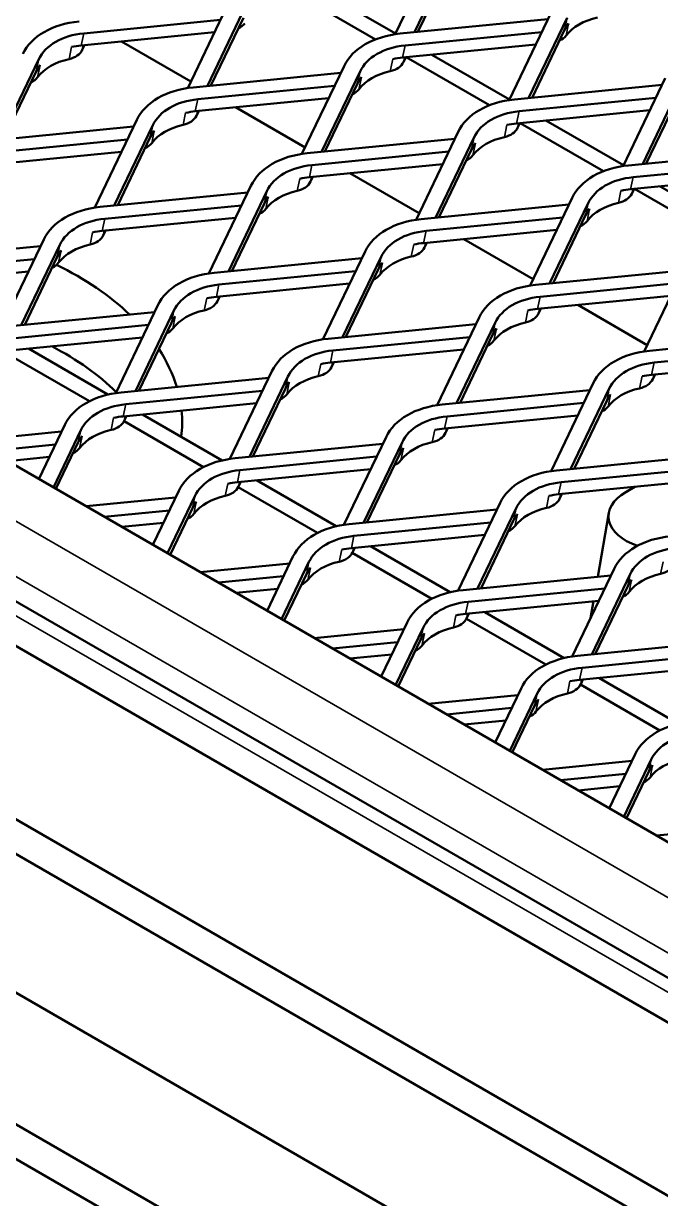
# Model space of a CAD drawing. Header units: millimetres. Extents: x 0 to 1485, y 0 to 1050.
# Drawn here: x 889.6 to 964.6, y 201 to 339.4 of the extents above; entities that cross this region are included whole.
import ezdxf

# ---------------------------------------------------------------- set-up
doc = ezdxf.new("R2010")
doc.units = ezdxf.units.MM
doc.header["$LTSCALE"] = 2.5
doc.layers.add('Sichtbar (ISO)', color=7, linetype='Continuous', lineweight=50)
doc.layers.add('Sichtbar schmal (ISO)', color=7, linetype='Continuous', lineweight=35)

msp = doc.modelspace()

# ---------------------------------------------------------------- linework, layer by layer
at = {"layer": 'Sichtbar (ISO)'}
for p, q in [((1025.5465, 208.2974), (779.4734, 350.3678)), ((744.118, 349.5513), (1026.9607, 186.2519)), ((1026.2536, 191.8951), (755.9633, 347.9473)), ((938.2614, 348.4829), (933.3068, 338.1456)), ((935.6069, 338.3876), (940.1453, 347.8562)), ((936.011, 338.4273), (939.8475, 346.4317)), ((921.194, 343.2065), (931.0013, 337.5442)), ((933.3476, 338.2308), (924.2148, 343.5037)), ((908.9116, 331.8178), (913.8662, 342.155)), ((915.7501, 341.5284), (911.2118, 332.0597)), ((951.6964, 340.7262), (946.7418, 330.3889)), ((896.6532, 338.2595), (912.7586, 339.844)), ((911.6158, 332.0995), (915.4523, 340.1039)), ((933.9241, 338.222), (951.3163, 339.9331)), ((949.042, 330.6309), (953.5803, 340.0995)), ((896.3554, 336.835), (912.0567, 338.3797)), ((950.5888, 338.4151), (934.4834, 336.8306)), ((949.4461, 330.6706), (953.2826, 338.675)), ((896.481, 336.3097), (896.7514, 336.874)), ((909.2771, 332.5803), (901.0994, 337.3017)), ((934.1857, 335.4061), (949.8869, 336.9508)), ((886.8166, 325.7319), (891.3549, 335.2005)), ((934.3112, 334.8808), (934.5816, 335.4451)), ((934.629, 335.4497), (944.4364, 329.7875)), ((946.7827, 330.4741), (937.6498, 335.7469)), ((887.2207, 325.7716), (891.0572, 333.776)), ((926.9211, 333.6052), (909.5289, 331.8942)), ((922.3467, 324.0611), (927.3013, 334.3983)), ((929.1851, 333.7717), (924.6468, 324.303)), ((925.0509, 324.3428), (928.8874, 332.3472)), ((947.3592, 330.4653), (964.7514, 332.1764)), ((965.1315, 332.9694), (960.1769, 322.6322)), ((962.477, 322.8741), (967.0153, 332.3428)), ((910.0882, 330.5028), (926.1936, 332.0872)), ((962.8811, 322.9139), (966.7176, 330.9183)), ((909.7905, 329.0783), (925.4918, 330.623)), ((922.7121, 324.8236), (914.5344, 329.545)), ((964.0238, 330.6584), (947.9184, 329.0739)), ((1026.9607, 165.8395), (744.118, 329.1389)), ((902.9061, 328.0705), (897.9515, 317.7332)), ((909.916, 328.553), (910.1865, 329.1172)), ((947.6207, 327.6494), (963.322, 329.1941)), ((960.2177, 322.7174), (951.0848, 327.9902)), ((885.1338, 325.5663), (902.526, 327.2774)), ((900.2516, 317.9752), (904.7899, 327.4438)), ((935.7817, 316.3044), (940.7363, 326.6416)), ((947.7462, 327.1241), (948.0167, 327.6884)), ((948.0641, 327.693), (957.8714, 322.0308)), ((901.7984, 325.7594), (885.693, 324.1749)), ((900.6557, 318.0149), (904.4922, 326.0193)), ((940.3562, 325.8485), (922.964, 324.1375)), ((942.6201, 326.0149), (938.0818, 316.5463)), ((885.3953, 322.7504), (901.0966, 324.2951)), ((923.5232, 322.7461), (939.6286, 324.3305)), ((938.4859, 316.586), (942.3224, 324.5904)), ((960.7942, 322.7086), (978.1864, 324.4197)), ((923.2255, 321.3216), (938.9268, 322.8663)), ((977.4588, 322.9017), (961.3534, 321.3172)), ((923.351, 320.7962), (923.6215, 321.3605)), ((936.1472, 317.0669), (927.9694, 321.7883)), ((961.0557, 319.8927), (976.757, 321.4374)), ((916.3411, 320.3137), (911.3865, 309.9765)), ((913.6866, 310.2184), (918.2249, 319.6871)), ((961.1813, 319.3674), (961.4517, 319.9316)), ((961.4991, 319.9363), (971.3064, 314.274)), ((973.6527, 314.9607), (964.5199, 320.2335)), ((898.5688, 317.8096), (915.961, 319.5207)), ((949.2167, 308.5476), (954.1713, 318.8849)), ((915.2334, 318.0027), (899.128, 316.4182)), ((914.0907, 310.2582), (917.9272, 318.2626)), ((953.7912, 318.0918), (936.399, 316.3807)), ((956.0552, 318.2582), (951.5168, 308.7896)), ((1026.9607, 161.7571), (758.2602, 316.8914)), ((898.8303, 314.9937), (914.5316, 316.5384)), ((936.9583, 314.9893), (953.0636, 316.5738)), ((951.9209, 308.8293), (955.7574, 316.8337)), ((898.9559, 314.4684), (899.2263, 315.0327)), ((936.6605, 313.5648), (952.3618, 315.1096)), ((891.5658, 313.1928), (874.1736, 311.4818)), ((886.9913, 303.6487), (891.9459, 313.9859)), ((893.8298, 313.3592), (889.2915, 303.8906)), ((936.7861, 313.0395), (937.0565, 313.6038)), ((949.5822, 309.3102), (941.4045, 314.0316)), ((874.7329, 310.0904), (890.8382, 311.6748)), ((889.6955, 303.9303), (893.532, 311.9347)), ((912.0038, 310.0529), (929.396, 311.764)), ((929.7761, 312.557), (924.8215, 302.2198)), ((927.1217, 302.4617), (931.66, 311.9304)), ((874.4351, 308.6659), (890.1364, 310.2106)), ((928.6685, 310.246), (912.5631, 308.6615)), ((927.5258, 302.5015), (931.3622, 310.5059)), ((967.2262, 310.3351), (949.834, 308.624)), ((962.6517, 300.7909), (967.6064, 311.1282)), ((912.2653, 307.237), (927.9666, 308.7817)), ((950.3933, 307.2326), (966.4987, 308.8171)), ((912.3909, 306.7117), (912.6613, 307.276)), ((950.0956, 305.8081), (965.7969, 307.3528)), ((900.4263, 295.892), (905.381, 306.2292)), ((950.2211, 305.2828), (950.4915, 305.8471)), ((963.0172, 301.5534), (954.8395, 306.2748)), ((905.0008, 305.4361), (887.6086, 303.725)), ((907.2648, 305.6025), (902.7265, 296.1339)), ((943.2112, 304.8003), (938.2566, 294.4631)), ((888.1679, 302.3336), (904.2733, 303.9181)), ((903.1306, 296.1736), (906.9671, 304.178)), ((925.4388, 302.2962), (942.8311, 304.0072)), ((940.5567, 294.705), (945.095, 304.1737)), ((887.8702, 300.9091), (903.5715, 302.4539)), ((942.1035, 302.4892), (925.9981, 300.9048)), ((940.9608, 294.7448), (944.7973, 302.7492)), ((980.6613, 302.5784), (963.2691, 300.8673)), ((1026.9607, 145.4271), (758.2602, 300.5615)), ((887.9707, 300.3342), (897.3224, 294.935)), ((899.5049, 295.7162), (890.126, 301.1311)), ((925.7004, 299.4803), (941.4017, 301.025)), ((963.8283, 299.4759), (979.9337, 301.0604)), ((925.8259, 298.955), (926.0964, 299.5192)), ((963.5306, 298.0514), (979.2319, 299.5961)), ((918.4359, 297.6794), (901.0437, 295.9683)), ((913.8614, 288.1352), (918.816, 298.4725)), ((920.6998, 297.8458), (916.1615, 288.3772)), ((963.6561, 297.5261), (963.9266, 298.0904)), ((901.6029, 294.5769), (917.7083, 296.1614)), ((916.5656, 288.4169), (920.4021, 296.4213)), ((938.8739, 294.5394), (956.2661, 296.2505)), ((956.6462, 297.0436), (951.6916, 286.7064)), ((953.9917, 286.9483), (958.53, 296.4169)), ((954.3958, 286.988), (958.2323, 294.9924)), ((901.3052, 293.1524), (917.0065, 294.6971)), ((955.5385, 294.7325), (939.4331, 293.1481)), ((894.4208, 292.1446), (891.3643, 285.7675)), ((901.4058, 292.5775), (910.7574, 287.1783)), ((901.4307, 292.6271), (901.7012, 293.1914)), ((912.9399, 287.9595), (903.561, 293.3744)), ((939.1354, 291.7236), (954.8367, 293.2683)), ((883.4903, 290.3136), (894.0407, 291.3515)), ((893.075, 284.7798), (896.3046, 291.518)), ((927.2964, 280.3785), (932.251, 290.7157)), ((939.2609, 291.1982), (939.5314, 291.7625)), ((893.3131, 289.8335), (885.6308, 289.0778)), ((893.3766, 284.6057), (896.0069, 290.0935)), ((931.8709, 289.9227), (914.4787, 288.2116)), ((934.1348, 290.0891), (929.5965, 280.6204)), ((1026.9607, 129.9137), (752.6033, 288.314)), ((887.6955, 287.8857), (892.6113, 288.3693)), ((915.0379, 286.8202), (931.1433, 288.4047)), ((930.0006, 280.6602), (933.8371, 288.6646)), ((952.3089, 286.7827), (969.7011, 288.4938)), ((914.7402, 285.3957), (930.4415, 286.9404)), ((968.9735, 286.9758), (952.8682, 285.3913)), ((914.8658, 284.8704), (915.1362, 285.4347)), ((926.3749, 280.2027), (916.9961, 285.6176)), ((952.5704, 283.9668), (968.2717, 285.5116)), ((752.6033, 284.2315), (1026.9607, 125.8312)), ((907.8558, 284.3879), (904.7993, 278.0108)), ((906.5101, 277.0231), (909.7397, 283.7612)), ((914.8408, 284.8207), (924.1925, 279.4216)), ((952.696, 283.4415), (952.9664, 284.0058)), ((961.5673, 284.852), (960.4927, 284.2315)), ((896.9253, 282.5569), (907.4757, 283.5948)), ((906.8117, 276.849), (909.4419, 282.3367)), ((940.7314, 272.6218), (945.686, 282.959)), ((947.5699, 282.3324), (943.0316, 272.8637)), ((906.7481, 282.0768), (899.0658, 281.321)), ((945.3059, 282.166), (927.9137, 280.4549)), ((958.4771, 281.7754), (957.1763, 274.2553)), ((901.1306, 280.129), (906.0463, 280.6126)), ((928.473, 279.0635), (944.5784, 280.648)), ((943.4357, 272.9035), (947.2721, 280.9079)), ((928.1752, 277.639), (943.8765, 279.1837)), ((928.2758, 277.064), (937.6275, 271.6648)), ((928.3008, 277.1137), (928.5712, 277.678)), ((939.81, 272.446), (930.4311, 277.8609)), ((910.3603, 274.8001), (920.9107, 275.8381)), ((921.2909, 276.6312), (918.2343, 270.2541)), ((919.9451, 269.2664), (923.1747, 276.0045)), ((920.1832, 274.3201), (912.5008, 273.5643)), ((920.2467, 269.0923), (922.877, 274.58)), ((958.741, 274.4092), (941.3487, 272.6982)), ((954.1665, 264.8651), (959.1211, 275.2023)), ((961.0049, 274.5757), (956.4666, 265.107)), ((914.5656, 272.3722), (919.4814, 272.8559)), ((941.908, 271.3068), (958.0134, 272.8912)), ((956.8707, 265.1468), (960.7072, 273.1512)), ((941.6103, 269.8823), (957.3116, 271.427)), ((956.6762, 271.3645), (956.3343, 269.388)), ((941.7358, 269.357), (942.0063, 269.9212)), ((953.245, 264.6893), (943.8661, 270.1042)), ((934.7259, 268.8745), (931.6694, 262.4974)), ((941.7109, 269.3073), (951.0625, 263.9081)), ((923.7954, 267.0434), (934.3458, 268.0814)), ((933.3801, 261.5097), (936.6097, 268.2478)), ((933.6182, 266.5634), (925.9359, 265.8076)), ((933.6817, 261.3355), (936.312, 266.8233)), ((972.176, 266.6525), (954.7838, 264.9414)), ((928.0006, 264.6155), (932.9164, 265.0991)), ((955.343, 263.5501), (971.4484, 265.1345)), ((955.0453, 262.1256), (970.7466, 263.6703)), ((955.1459, 261.5506), (964.4976, 256.1514)), ((955.1708, 261.6002), (955.4413, 262.1645)), ((966.68, 256.9326), (957.3012, 262.3475)), ((937.2304, 259.2867), (947.7808, 260.3247)), ((948.1609, 261.1177), (945.1044, 254.7407)), ((946.8152, 253.7529), (950.0447, 260.4911)), ((947.0532, 258.8067), (939.3709, 258.0509)), ((947.1167, 253.5788), (949.747, 259.0666)), ((941.4356, 256.8588), (946.3514, 257.3424)), ((961.5959, 253.361), (958.5394, 246.9839)), ((950.6654, 251.53), (961.2158, 252.568)), ((960.2502, 245.9962), (963.4798, 252.7344)), ((960.4883, 251.05), (952.8059, 250.2942)), ((960.5518, 245.8221), (963.182, 251.3099)), ((954.8707, 249.1021), (959.7864, 249.5857)), ((964.1004, 243.7733), (974.6509, 244.8112))]:
    msp.add_line(p, q, dxfattribs=at)
for centre, major_axis, ratio, start_param, end_param in [((898.8902, 332.6939), (-9.7885, 2.0459), 0.68595823, 5.14148013, 6.11622732), ((912.9592, 340.6381), (2.9365, -0.6138), 0.68595823, 5.54107457, 5.96226963), ((960.8179, 336.1684), (-7.8308, 1.6367), 0.68595823, 5.96226963, 6.11622732), ((960.5202, 334.7439), (-7.8308, 1.6367), 0.68595823, 5.29543781, 5.96226963), ((898.8902, 332.6939), (-7.8308, 1.6367), 0.68595823, 5.14148013, 6.11622732), ((936.7204, 331.2651), (-9.7885, 2.0459), 0.68595823, 5.14148013, 6.11622732), ((950.7895, 339.2092), (2.9365, -0.6138), 0.68595823, 5.54107457, 5.96226963), ((893.6552, 337.2497), (2.9365, -0.6138), 0.68595823, 5.29543781, 6.11622732), ((898.5925, 331.2694), (7.8308, -1.6367), 0.68595823, 1.99988748, 2.15384516), ((936.7204, 331.2651), (-7.8308, 1.6367), 0.68595823, 5.14148013, 6.11622732), ((898.2948, 329.8449), (-7.8308, 1.6367), 0.68595823, 5.29543781, 5.96226963), ((936.4227, 329.8406), (7.8308, -1.6367), 0.68595823, 1.99988748, 2.15384516), ((898.5925, 331.2694), (-7.8308, 1.6367), 0.68595823, 5.96226963, 6.11622732), ((936.125, 328.4161), (-7.8308, 1.6367), 0.68595823, 5.29543781, 5.96226963), ((931.4854, 335.8208), (2.9365, -0.6138), 0.68595823, 5.29543781, 6.11622732), ((888.5641, 334.3103), (2.9365, -0.6138), 0.68595823, 5.54107457, 5.96226963), ((936.4227, 329.8406), (-7.8308, 1.6367), 0.68595823, 5.96226963, 6.11622732), ((912.3252, 324.9372), (-9.7885, 2.0459), 0.68595823, 5.14148013, 6.11622732), ((926.3943, 332.8814), (2.9365, -0.6138), 0.68595823, 5.54107457, 5.96226963), ((912.3252, 324.9372), (-7.8308, 1.6367), 0.68595823, 5.14148013, 6.11622732), ((950.1555, 323.5083), (-9.7885, 2.0459), 0.68595823, 5.14148013, 6.11622732), ((907.0903, 329.4929), (2.9365, -0.6138), 0.68595823, 5.29543781, 6.11622732), ((912.0275, 323.5127), (7.8308, -1.6367), 0.68595823, 1.99988748, 2.15384516), ((950.1555, 323.5083), (-7.8308, 1.6367), 0.68595823, 5.14148013, 6.11622732), ((912.0275, 323.5127), (-7.8308, 1.6367), 0.68595823, 5.96226963, 6.11622732), ((911.7298, 322.0882), (-7.8308, 1.6367), 0.68595823, 5.29543781, 5.96226963), ((944.9205, 328.0641), (2.9365, -0.6138), 0.68595823, 5.29543781, 6.11622732), ((949.8577, 322.0838), (7.8308, -1.6367), 0.68595823, 1.99988748, 2.15384516), ((901.9991, 326.5535), (2.9365, -0.6138), 0.68595823, 5.54107457, 5.96226963), ((949.8577, 322.0838), (-7.8308, 1.6367), 0.68595823, 5.96226963, 6.11622732), ((949.56, 320.6593), (-7.8308, 1.6367), 0.68595823, 5.29543781, 5.96226963), ((925.7603, 317.1805), (-9.7885, 2.0459), 0.68595823, 5.14148013, 6.11622732), ((939.8293, 325.1247), (2.9365, -0.6138), 0.68595823, 5.54107457, 5.96226963), ((925.7603, 317.1805), (-7.8308, 1.6367), 0.68595823, 5.14148013, 6.11622732), ((963.5905, 315.7516), (-9.7885, 2.0459), 0.68595823, 5.14148013, 6.11622732), ((925.4625, 315.756), (7.8308, -1.6367), 0.68595823, 1.99988748, 2.15384516), ((963.5905, 315.7516), (-7.8308, 1.6367), 0.68595823, 5.14148013, 6.11622732), ((925.1648, 314.3315), (-7.8308, 1.6367), 0.68595823, 5.29543781, 5.96226963), ((920.5253, 321.7362), (2.9365, -0.6138), 0.68595823, 5.29543781, 6.11622732), ((963.2928, 314.3271), (7.8308, -1.6367), 0.68595823, 1.99988748, 2.15384516), ((925.4625, 315.756), (-7.8308, 1.6367), 0.68595823, 5.96226963, 6.11622732), ((962.995, 312.9026), (-7.8308, 1.6367), 0.68595823, 5.29543781, 5.96226963), ((958.3555, 320.3074), (2.9365, -0.6138), 0.68595823, 5.29543781, 6.11622732), ((901.3651, 310.8527), (-9.7885, 2.0459), 0.68595823, 5.14148013, 6.11622732), ((915.4341, 318.7968), (2.9365, -0.6138), 0.68595823, 5.54107457, 5.96226963), ((963.2928, 314.3271), (-7.8308, 1.6367), 0.68595823, 5.96226963, 6.11622732), ((901.3651, 310.8527), (-7.8308, 1.6367), 0.68595823, 5.14148013, 6.11622732), ((939.1953, 309.4238), (-9.7885, 2.0459), 0.68595823, 5.14148013, 6.11622732), ((953.2643, 317.368), (2.9365, -0.6138), 0.68595823, 5.54107457, 5.96226963), ((896.1301, 315.4084), (2.9365, -0.6138), 0.68595823, 5.29543781, 6.11622732), ((901.0674, 309.4281), (7.8308, -1.6367), 0.68595823, 1.99988748, 2.15384516), ((939.1953, 309.4238), (-7.8308, 1.6367), 0.68595823, 5.14148013, 6.11622732), ((900.7696, 308.0036), (-7.8308, 1.6367), 0.68595823, 5.29543781, 5.96226963), ((933.9603, 313.9795), (2.9365, -0.6138), 0.68595823, 5.29543781, 6.11622732), ((938.8976, 307.9993), (7.8308, -1.6367), 0.68595823, 1.99988748, 2.15384516), ((901.0674, 309.4281), (-7.8308, 1.6367), 0.68595823, 5.96226963, 6.11622732), ((938.5998, 306.5748), (-7.8308, 1.6367), 0.68595823, 5.29543781, 5.96226963), ((891.0389, 312.469), (2.9365, -0.6138), 0.68595823, 5.54107457, 5.96226963), ((865.7404, 292.3965), (42.5, 0), 0.57735027, 0.54638032, 0.86044594), ((914.8001, 303.0959), (-9.7885, 2.0459), 0.68595823, 5.14148013, 6.11622732), ((938.8976, 307.9993), (-7.8308, 1.6367), 0.68595823, 5.96226963, 6.11622732), ((914.8001, 303.0959), (-7.8308, 1.6367), 0.68595823, 5.14148013, 6.11622732), ((928.8692, 311.0401), (2.9365, -0.6138), 0.68595823, 5.54107457, 5.96226963), ((952.6303, 301.6671), (-9.7885, 2.0459), 0.68595823, 5.14148013, 6.11622732), ((914.5024, 301.6714), (7.8308, -1.6367), 0.68595823, 1.99988748, 2.15384516), ((952.6303, 301.6671), (-7.8308, 1.6367), 0.68595823, 5.14148013, 6.11622732), ((909.5651, 307.6517), (2.9365, -0.6138), 0.68595823, 5.29543781, 6.11622732), ((914.5024, 301.6714), (-7.8308, 1.6367), 0.68595823, 5.96226963, 6.11622732), ((914.2047, 300.2469), (-7.8308, 1.6367), 0.68595823, 5.29543781, 5.96226963), ((947.3953, 306.2228), (2.9365, -0.6138), 0.68595823, 5.29543781, 6.11622732), ((952.3326, 300.2426), (7.8308, -1.6367), 0.68595823, 1.99988748, 2.15384516), ((904.474, 304.7123), (2.9365, -0.6138), 0.68595823, 5.54107457, 5.96226963), ((952.3326, 300.2426), (-7.8308, 1.6367), 0.68595823, 5.96226963, 6.11622732), ((952.0349, 298.8181), (-7.8308, 1.6367), 0.68595823, 5.29543781, 5.96226963), ((928.2351, 295.3392), (-9.7885, 2.0459), 0.68595823, 5.14148013, 6.11622732), ((942.3042, 303.2834), (2.9365, -0.6138), 0.68595823, 5.54107457, 5.96226963), ((865.7404, 284.2315), (-40.2831, 0), 0.57735027, 3.67239528, 3.97227292), ((865.7404, 292.3965), (42.5, 0), 0.57735027, 0.17274292, 0.36203043), ((928.2351, 295.3392), (-7.8308, 1.6367), 0.68595823, 5.14148013, 6.11622732), ((966.0654, 293.9103), (-9.7885, 2.0459), 0.68595823, 5.14148013, 6.11622732), ((923.0002, 299.8949), (2.9365, -0.6138), 0.68595823, 5.29543781, 6.11622732), ((927.9374, 293.9147), (7.8308, -1.6367), 0.68595823, 1.99988748, 2.15384516), ((966.0654, 293.9103), (-7.8308, 1.6367), 0.68595823, 5.14148013, 6.11622732), ((927.6397, 292.4902), (-7.8308, 1.6367), 0.68595823, 5.29543781, 5.96226963), ((965.7676, 292.4858), (7.8308, -1.6367), 0.68595823, 1.99988748, 2.15384516), ((927.9374, 293.9147), (-7.8308, 1.6367), 0.68595823, 5.96226963, 6.11622732), ((965.4699, 291.0613), (-7.8308, 1.6367), 0.68595823, 5.29543781, 5.96226963), ((960.8304, 298.4661), (2.9365, -0.6138), 0.68595823, 5.29543781, 6.11622732), ((903.84, 289.0114), (-9.7885, 2.0459), 0.68595823, 5.14148013, 6.11622732), ((917.909, 296.9555), (2.9365, -0.6138), 0.68595823, 5.54107457, 5.96226963), ((965.7676, 292.4858), (-7.8308, 1.6367), 0.68595823, 5.96226963, 6.11622732), ((903.84, 289.0114), (-7.8308, 1.6367), 0.68595823, 5.14148013, 6.11622732), ((865.7404, 292.3965), (42.5, 0), 0.57735027, 6.21519258, 6.34154173), ((941.6702, 287.5825), (-9.7885, 2.0459), 0.68595823, 5.14148013, 6.11622732), ((955.7392, 295.5267), (2.9365, -0.6138), 0.68595823, 5.54107457, 5.96226963), ((898.605, 293.5671), (2.9365, -0.6138), 0.68595823, 5.29543781, 6.11622732), ((903.5422, 287.5869), (7.8308, -1.6367), 0.68595823, 1.99988748, 2.15384516), ((941.6702, 287.5825), (-7.8308, 1.6367), 0.68595823, 5.14148013, 6.11622732), ((903.5422, 287.5869), (-7.8308, 1.6367), 0.68595823, 5.96226963, 6.11622732), ((903.2445, 286.1624), (-7.8308, 1.6367), 0.68595823, 5.29543781, 5.96226963), ((936.4352, 292.1382), (2.9365, -0.6138), 0.68595823, 5.29543781, 6.11622732), ((941.3724, 286.158), (7.8308, -1.6367), 0.68595823, 1.99988748, 2.15384516), ((893.5138, 290.6277), (2.9365, -0.6138), 0.68595823, 5.54107457, 5.96226963), ((941.3724, 286.158), (-7.8308, 1.6367), 0.68595823, 5.96226963, 6.11622732), ((941.0747, 284.7335), (-7.8308, 1.6367), 0.68595823, 5.29543781, 5.96226963), ((917.275, 281.2546), (-9.7885, 2.0459), 0.68595823, 5.14148013, 6.11622732), ((931.344, 289.1988), (2.9365, -0.6138), 0.68595823, 5.54107457, 5.96226963), ((917.275, 281.2546), (-7.8308, 1.6367), 0.68595823, 5.14148013, 6.11622732), ((955.1052, 279.8258), (-9.7885, 2.0459), 0.68595823, 5.14148013, 6.11622732), ((916.9773, 279.8301), (7.8308, -1.6367), 0.68595823, 1.99988748, 2.15384516), ((955.1052, 279.8258), (-7.8308, 1.6367), 0.68595823, 5.14148013, 6.11622732), ((916.6795, 278.4056), (-7.8308, 1.6367), 0.68595823, 5.29543781, 5.96226963), ((912.04, 285.8104), (2.9365, -0.6138), 0.68595823, 5.29543781, 6.11622732), ((954.8075, 278.4013), (7.8308, -1.6367), 0.68595823, 1.99988748, 2.15384516), ((965.4425, 281.3738), (-7, 0), 0.57735027, 5.49778714, 7.31552618), ((916.9773, 279.8301), (-7.8308, 1.6367), 0.68595823, 5.96226963, 6.11622732), ((954.5097, 276.9768), (-7.8308, 1.6367), 0.68595823, 5.29543781, 5.96226963), ((949.8702, 284.3815), (2.9365, -0.6138), 0.68595823, 5.29543781, 6.11622732), ((906.9488, 282.871), (2.9365, -0.6138), 0.68595823, 5.54107457, 5.96226963), ((954.8075, 278.4013), (-7.8308, 1.6367), 0.68595823, 5.96226963, 6.11622732), ((930.71, 273.4979), (-9.7885, 2.0459), 0.68595823, 5.14148013, 6.11622732), ((944.7791, 281.4421), (2.9365, -0.6138), 0.68595823, 5.54107457, 5.96226963), ((930.71, 273.4979), (-7.8308, 1.6367), 0.68595823, 5.14148013, 6.11622732), ((968.5402, 272.0691), (-9.7885, 2.0459), 0.68595823, 5.14148013, 6.11622732), ((925.475, 278.0537), (2.9365, -0.6138), 0.68595823, 5.29543781, 6.11622732), ((930.4123, 272.0734), (7.8308, -1.6367), 0.68595823, 1.99988748, 2.15384516), ((968.5402, 272.0691), (-7.8308, 1.6367), 0.68595823, 5.14148013, 6.11622732), ((930.1146, 270.6489), (-7.8308, 1.6367), 0.68595823, 5.29543781, 5.96226963), ((963.3053, 276.6248), (2.9365, -0.6138), 0.68595823, 5.29543781, 6.11622732), ((930.4123, 272.0734), (-7.8308, 1.6367), 0.68595823, 5.96226963, 6.11622732), ((967.9448, 269.2201), (-7.8308, 1.6367), 0.68595823, 5.29543781, 5.96226963), ((920.3839, 275.1143), (2.9365, -0.6138), 0.68595823, 5.54107457, 5.96226963), ((944.145, 265.7412), (-9.7885, 2.0459), 0.68595823, 5.14148013, 6.11622732), ((968.2425, 270.6446), (-7.8308, 1.6367), 0.68595823, 5.96226963, 6.11622732), ((944.145, 265.7412), (-7.8308, 1.6367), 0.68595823, 5.14148013, 6.11622732), ((958.2141, 273.6854), (2.9365, -0.6138), 0.68595823, 5.54107457, 5.96226963), ((943.8473, 264.3167), (7.8308, -1.6367), 0.68595823, 1.99988748, 2.15384516), ((938.9101, 270.2969), (2.9365, -0.6138), 0.68595823, 5.29543781, 6.11622732), ((943.8473, 264.3167), (-7.8308, 1.6367), 0.68595823, 5.96226963, 6.11622732), ((943.5496, 262.8922), (-7.8308, 1.6367), 0.68595823, 5.29543781, 5.96226963), ((933.8189, 267.3575), (2.9365, -0.6138), 0.68595823, 5.54107457, 5.96226963), ((957.5801, 257.9845), (-9.7885, 2.0459), 0.68595823, 5.14148013, 6.11622732), ((957.5801, 257.9845), (-7.8308, 1.6367), 0.68595823, 5.14148013, 6.11622732), ((952.3451, 262.5402), (2.9365, -0.6138), 0.68595823, 5.29543781, 6.11622732), ((957.2823, 256.56), (7.8308, -1.6367), 0.68595823, 1.99988748, 2.15384516), ((956.9846, 255.1355), (-7.8308, 1.6367), 0.68595823, 5.29543781, 5.96226963), ((957.2823, 256.56), (-7.8308, 1.6367), 0.68595823, 5.96226963, 6.11622732), ((947.2539, 259.6008), (2.9365, -0.6138), 0.68595823, 5.54107457, 5.96226963), ((971.0151, 250.2278), (-9.7885, 2.0459), 0.68595823, 5.14148013, 6.11622732), ((971.0151, 250.2278), (-7.8308, 1.6367), 0.68595823, 5.14148013, 6.11622732), ((970.7174, 248.8033), (-7.8308, 1.6367), 0.68595823, 5.96226963, 6.11622732), ((970.4196, 247.3788), (-7.8308, 1.6367), 0.68595823, 5.29543781, 5.96226963), ((960.689, 251.8441), (2.9365, -0.6138), 0.68595823, 5.54107457, 5.96226963)]:
    msp.add_ellipse(centre, major_axis=major_axis, ratio=ratio, start_param=start_param, end_param=end_param, dxfattribs=at)
at = {"layer": 'Sichtbar schmal (ISO)'}
for p, q in [((1025.5465, 201.7654), (768.1597, 350.3678)), ((750.9633, 349.143), (1026.2536, 190.2041)), ((1025.5465, 195.2334), (762.5028, 347.1018)), ((953.5803, 340.0995), (953.2826, 338.675)), ((953.4433, 337.9914), (953.741, 339.4159)), ((896.6532, 338.2595), (896.3554, 336.835)), ((894.9206, 335.2302), (895.2183, 336.6547)), ((896.481, 336.3097), (896.5957, 336.8586)), ((934.1857, 335.4061), (934.4834, 336.8306)), ((891.3549, 335.2005), (891.0572, 333.776)), ((933.0485, 335.2258), (932.7508, 333.8013)), ((934.4259, 335.4298), (934.3112, 334.8808)), ((891.2179, 333.0924), (891.5156, 334.5169)), ((928.8874, 332.3472), (929.1851, 333.7717)), ((929.3458, 333.0881), (929.0481, 331.6636)), ((910.0882, 330.5028), (909.7905, 329.0783)), ((908.3556, 327.4735), (908.6533, 328.898)), ((909.916, 328.553), (910.0307, 329.1019)), ((947.6207, 327.6494), (947.9184, 329.0739)), ((904.7899, 327.4438), (904.4922, 326.0193)), ((904.6529, 325.3357), (904.9506, 326.7602)), ((946.4835, 327.4691), (946.1858, 326.0446)), ((947.861, 327.673), (947.7462, 327.1241)), ((942.3224, 324.5904), (942.6201, 326.0149)), ((942.7809, 325.3314), (942.4831, 323.9069)), ((923.5232, 322.7461), (923.2255, 321.3216)), ((921.7906, 319.7168), (922.0883, 321.1413)), ((923.351, 320.7962), (923.4658, 321.3452)), ((961.0557, 319.8927), (961.3534, 321.3172)), ((918.2249, 319.6871), (917.9272, 318.2626)), ((959.9186, 319.7124), (959.6208, 318.2879)), ((961.296, 319.9163), (961.1813, 319.3674)), ((918.0879, 317.579), (918.3857, 319.0035)), ((955.7574, 316.8337), (956.0552, 318.2582)), ((956.2159, 317.5746), (955.9182, 316.1501)), ((898.8303, 314.9937), (899.128, 316.4182)), ((897.6932, 314.8134), (897.3954, 313.3889)), ((899.0706, 315.0173), (898.9559, 314.4684)), ((936.9583, 314.9893), (936.6605, 313.5648)), ((893.532, 311.9347), (893.8298, 313.3592)), ((935.2256, 311.96), (935.5234, 313.3845)), ((936.7861, 313.0395), (936.9008, 313.5885)), ((893.9905, 312.6757), (893.6928, 311.2512)), ((931.66, 311.9304), (931.3622, 310.5059)), ((931.523, 309.8223), (931.8207, 311.2468)), ((912.2653, 307.237), (912.5631, 308.6615)), ((912.5056, 307.2606), (912.3909, 306.7117)), ((950.3933, 307.2326), (950.0956, 305.8081)), ((911.1282, 307.0567), (910.8305, 305.6322)), ((950.2211, 305.2828), (950.3358, 305.8318)), ((906.9671, 304.178), (907.2648, 305.6025)), ((907.4255, 304.9189), (907.1278, 303.4944)), ((948.6607, 304.2033), (948.9584, 305.6278)), ((945.095, 304.1737), (944.7973, 302.7492)), ((944.958, 302.0656), (945.2557, 303.4901)), ((925.7004, 299.4803), (925.9981, 300.9048)), ((924.5632, 299.3), (924.2655, 297.8755)), ((925.9406, 299.5039), (925.8259, 298.955)), ((963.8283, 299.4759), (963.5306, 298.0514)), ((920.4021, 296.4213), (920.6998, 297.8458)), ((962.0957, 296.4466), (962.3934, 297.8711)), ((963.6561, 297.5261), (963.7709, 298.075)), ((920.8605, 297.1622), (920.5628, 295.7377)), ((958.53, 296.4169), (958.2323, 294.9924)), ((958.393, 294.3089), (958.6908, 295.7334)), ((901.6029, 294.5769), (901.3052, 293.1524)), ((899.8703, 291.5476), (900.168, 292.9721)), ((901.4307, 292.6271), (901.5455, 293.1761)), ((939.1354, 291.7236), (939.4331, 293.1481)), ((896.3046, 291.518), (896.0069, 290.0935)), ((896.1676, 289.4099), (896.4654, 290.8344)), ((937.9982, 291.5432), (937.7005, 290.1187)), ((939.3757, 291.7472), (939.2609, 291.1982)), ((933.8371, 288.6646), (934.1348, 290.0891)), ((934.2956, 289.4055), (933.9978, 287.981)), ((915.0379, 286.8202), (914.7402, 285.3957)), ((913.3053, 283.7909), (913.6031, 285.2154)), ((914.8658, 284.8704), (914.9805, 285.4193)), ((952.5704, 283.9668), (952.8682, 285.3913)), ((909.7397, 283.7612), (909.4419, 282.3367)), ((951.4333, 283.7865), (951.1355, 282.362)), ((952.8107, 283.9905), (952.696, 283.4415)), ((909.6027, 281.6532), (909.9004, 283.0777)), ((947.2721, 280.9079), (947.5699, 282.3324)), ((947.7306, 281.6488), (947.4329, 280.2243)), ((928.473, 279.0635), (928.1752, 277.639)), ((926.7404, 276.0342), (927.0381, 277.4587)), ((928.3008, 277.1137), (928.4155, 277.6626)), ((923.1747, 276.0045), (922.877, 274.58)), ((964.8683, 276.0298), (964.5706, 274.6053)), ((923.0377, 273.8964), (923.3354, 275.3209)), ((960.7072, 273.1512), (961.0049, 274.5757)), ((961.1656, 273.8921), (960.8679, 272.4676)), ((941.908, 271.3068), (941.6103, 269.8823)), ((941.7358, 269.357), (941.8505, 269.9059)), ((940.1754, 268.2775), (940.4731, 269.702)), ((936.6097, 268.2478), (936.312, 266.8233)), ((936.4727, 266.1397), (936.7705, 267.5642)), ((955.343, 263.5501), (955.0453, 262.1256)), ((953.6104, 260.5207), (953.9081, 261.9452)), ((955.1708, 261.6002), (955.2856, 262.1492)), ((950.0447, 260.4911), (949.747, 259.0666)), ((949.9078, 258.383), (950.2055, 259.8075)), ((963.4798, 252.7344), (963.182, 251.3099)), ((963.3428, 250.6263), (963.6405, 252.0508))]:
    msp.add_line(p, q, dxfattribs=at)

doc.saveas('drawing.dxf')
